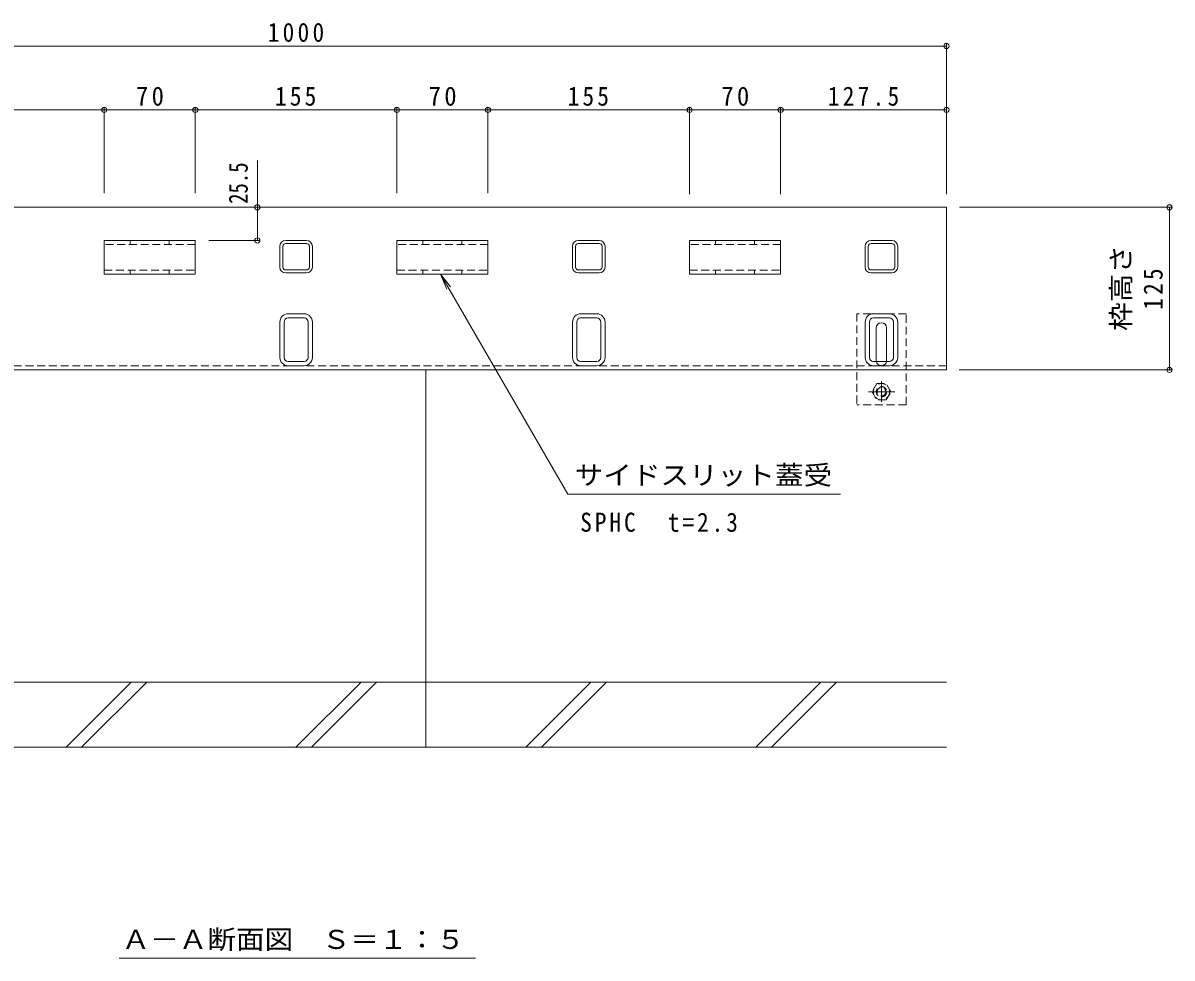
# Model space of a CAD drawing. Units: millimetres at full size, sheet at 1:5. Extents: x -1680 to 1942, y -1318 to 1367.
# Drawn here: x -1028 to -145, y -1002 to -283 of the extents above; entities that cross this region are included whole.
import ezdxf
from ezdxf.enums import TextEntityAlignment as Align

# ---------------------------------------------------------------- set-up
doc = ezdxf.new("R2010")
doc.units = ezdxf.units.MM
doc.header["$LTSCALE"] = 5
doc.header["$PDMODE"] = 32
doc.header["$PDSIZE"] = 4
doc.linetypes.add('CHAIN1', pattern=[8, 5, -1, 1, -1])
doc.linetypes.add('DASHED1', pattern=[1.8, 1.2, -0.6])
for name, color, linetype, lineweight in [('4-0_通り芯', 7, 'Continuous', 9), ('4-3_寸法', 7, 'DASHED1', 9), ('4-4_文字', 7, 'Continuous', 9), ('4-5_建具', 7, 'Continuous', 9), ('4-F_断熱材', 6, 'Continuous', 5)]:
    doc.layers.add(name, color=color, linetype=linetype, lineweight=lineweight)
doc.styles.add('ＭＳ ゴシック', font='')
doc.styles.get('ＭＳ ゴシック').set_extended_font_data('MS Gothic')

msp = doc.modelspace()

# ---------------------------------------------------------------- linework, layer by layer
at = {"layer": '4-0_通り芯'}
for p, q in [((-1318.405, -424.783), (-318.405, -424.783)), ((-318.405, -549.783), (-318.405, -424.783)), ((-826.405, -450.283), (-810.405, -450.283)), ((-601.405, -450.283), (-585.405, -450.283)), ((-376.405, -450.283), (-360.405, -450.283)), ((-830.905, -470.783), (-830.905, -454.783)), ((-828.605, -454.783), (-828.605, -470.783)), ((-826.405, -452.583), (-810.405, -452.583)), ((-808.205, -470.783), (-808.205, -454.783)), ((-805.995, -454.783), (-805.905, -454.783)), ((-805.905, -470.783), (-805.905, -454.783)), ((-605.905, -470.783), (-605.905, -454.783)), ((-603.605, -454.783), (-603.605, -470.783)), ((-601.405, -452.583), (-585.405, -452.583)), ((-583.205, -470.783), (-583.205, -454.783)), ((-580.995, -454.783), (-580.905, -454.783)), ((-580.905, -470.783), (-580.905, -454.783)), ((-380.905, -470.783), (-380.905, -454.783)), ((-378.605, -454.783), (-378.605, -470.783)), ((-376.405, -452.583), (-360.405, -452.583)), ((-358.205, -470.783), (-358.205, -454.783)), ((-355.995, -454.783), (-355.905, -454.783)), ((-355.905, -470.783), (-355.905, -454.783)), ((-826.405, -472.983), (-810.405, -472.983)), ((-826.405, -475.283), (-810.405, -475.283)), ((-601.405, -472.983), (-585.405, -472.983)), ((-601.405, -475.283), (-585.405, -475.283)), ((-376.405, -472.983), (-360.405, -472.983)), ((-360.405, -475.283), (-376.405, -475.283)), ((-812.305, -506.583), (-824.505, -506.583)), ((-812.305, -509.783), (-824.505, -509.783)), ((-587.305, -506.583), (-599.505, -506.583)), ((-587.305, -509.783), (-599.505, -509.783)), ((-362.305, -506.583), (-374.505, -506.583)), ((-374.505, -509.783), (-362.305, -509.783)), ((-830.905, -540.183), (-830.905, -512.983)), ((-827.705, -540.183), (-827.705, -512.983)), ((-809.105, -540.183), (-809.105, -512.983)), ((-805.905, -512.983), (-805.905, -540.183)), ((-605.905, -540.183), (-605.905, -512.983)), ((-602.705, -540.183), (-602.705, -512.983)), ((-584.105, -540.183), (-584.105, -512.983)), ((-580.905, -512.983), (-580.905, -540.183)), ((-380.905, -540.183), (-380.905, -512.983)), ((-377.705, -512.983), (-377.705, -540.183)), ((-372.405, -542.583), (-372.405, -517.583)), ((-364.405, -542.583), (-364.405, -517.583)), ((-359.105, -540.183), (-359.105, -512.983)), ((-355.905, -512.983), (-355.905, -540.183)), ((-824.505, -543.383), (-812.305, -543.383)), ((-812.305, -546.583), (-824.505, -546.583)), ((-599.505, -543.383), (-587.305, -543.383)), ((-587.305, -546.583), (-599.505, -546.583)), ((-374.505, -543.383), (-362.305, -543.383)), ((-362.305, -546.583), (-374.505, -546.583)), ((-318.405, -549.783), (-1318.405, -549.783))]:
    msp.add_line(p, q, dxfattribs=at)
at = {"layer": '4-0_通り芯', "linetype": 'DASHED1'}
for p, q in [((-387.405, -506.583), (-387.405, -576.583)), ((-349.405, -506.583), (-387.405, -506.583)), ((-349.405, -576.583), (-349.405, -506.583)), ((-318.405, -546.583), (-1318.405, -546.583)), ((-349.405, -576.583), (-387.405, -576.583))]:
    msp.add_line(p, q, dxfattribs=at)
at = {"layer": '4-0_通り芯', "color": 2, "linetype": 'DASHED1'}
for p, q in [((-372.005, -560.348), (-375.605, -566.583)), ((-372.005, -560.348), (-364.805, -560.348)), ((-375.605, -566.583), (-372.005, -572.819)), ((-364.805, -572.819), (-372.005, -572.819))]:
    msp.add_line(p, q, dxfattribs=at)
at = {"layer": '4-0_通り芯', "color": 2, "linetype": 'CHAIN1'}
for p, q in [((-368.405, -558.653), (-368.405, -574.343)), ((-378.473, -566.583), (-358.075, -566.583))]:
    msp.add_line(p, q, dxfattribs=at)
at = {"layer": '4-0_通り芯', "color": 2, "linetype": 'DASHED1'}
msp.add_lwpolyline([(-364.805, -572.819), (-361.205, -566.583), (-364.805, -560.348)], dxfattribs=at)
for radius in [6.235, 4, 3.323]:
    msp.add_circle((-368.405, -566.583), radius, dxfattribs=at)
at = {"layer": '4-0_通り芯'}
for centre, radius, start, end in [((-826.405, -454.783), 4.5, 90, 180), ((-810.405, -454.783), 4.5, 0, 90), ((-601.405, -454.783), 4.5, 90, 180), ((-585.405, -454.783), 4.5, 0, 90), ((-376.405, -454.783), 4.5, 90, 180), ((-360.405, -454.783), 4.5, 0, 90), ((-826.405, -454.783), 2.2, 90, 180), ((-810.405, -454.783), 2.2, 0, 90), ((-601.405, -454.783), 2.2, 90, 180), ((-585.405, -454.783), 2.2, 0, 90), ((-376.405, -454.783), 2.2, 90, 180), ((-360.405, -454.783), 2.2, 0, 90), ((-826.405, -470.783), 4.5, 180, 270), ((-826.405, -470.783), 2.2, 180, 270), ((-810.405, -470.783), 2.2, 270, 0), ((-810.405, -470.783), 4.5, 270, 0), ((-601.405, -470.783), 4.5, 180, 270), ((-601.405, -470.783), 2.2, 180, 270), ((-585.405, -470.783), 2.2, 270, 0), ((-585.405, -470.783), 4.5, 270, 0), ((-376.405, -470.783), 4.5, 180, 270), ((-376.405, -470.783), 2.2, 180, 270), ((-360.405, -470.783), 2.2, 270, 0), ((-360.405, -470.783), 4.5, 270, 0), ((-824.505, -512.983), 6.4, 90, 180), ((-824.505, -512.983), 3.2, 90, 180), ((-812.305, -512.983), 6.4, 0, 90), ((-812.305, -512.983), 3.2, 0, 90), ((-599.505, -512.983), 6.4, 90, 180), ((-599.505, -512.983), 3.2, 90, 180), ((-587.305, -512.983), 6.4, 0, 90), ((-587.305, -512.983), 3.2, 0, 90), ((-374.505, -512.983), 6.4, 90, 180), ((-374.505, -512.983), 3.2, 90, 180), ((-362.305, -512.983), 6.4, 0, 90), ((-362.305, -512.983), 3.2, 0, 90), ((-368.405, -517.583), 4, 90, 180), ((-368.405, -517.583), 4, 0, 90), ((-824.505, -540.183), 6.4, 180, 270), ((-824.505, -540.183), 3.2, 180, 270), ((-812.305, -540.183), 3.2, 270, 0), ((-812.305, -540.183), 6.4, 270, 0), ((-599.505, -540.183), 6.4, 180, 270), ((-599.505, -540.183), 3.2, 180, 270), ((-587.305, -540.183), 3.2, 270, 0), ((-587.305, -540.183), 6.4, 270, 0), ((-374.505, -540.183), 6.4, 180, 270), ((-374.505, -540.183), 3.2, 180, 270), ((-368.405, -542.583), 4, 180, 205.15066), ((-368.405, -542.583), 4, 334.84934, 0), ((-362.305, -540.183), 3.2, 270, 0), ((-362.305, -540.183), 6.4, 270, 0)]:
    msp.add_arc(centre, radius, start, end, dxfattribs=at)
at = {"layer": '4-0_通り芯', "linetype": 'DASHED1'}
for start, end in [(205.15066, 270), (270, 334.84934)]:
    msp.add_arc((-368.405, -542.583), 4, start, end, dxfattribs=at)
at = {"layer": '4-3_寸法', "linetype": 'Continuous'}
for p, q in [((-965.905, -450.283), (-965.905, -476.083)), ((-895.905, -450.283), (-965.905, -450.283)), ((-895.905, -450.283), (-895.905, -476.083)), ((-740.905, -450.283), (-740.905, -476.083)), ((-670.905, -450.283), (-740.905, -450.283)), ((-670.905, -450.283), (-670.905, -476.083)), ((-515.905, -450.283), (-515.905, -476.083)), ((-445.905, -450.283), (-515.905, -450.283)), ((-445.905, -450.283), (-445.905, -476.083)), ((-895.905, -476.083), (-965.905, -476.083)), ((-670.905, -476.083), (-740.905, -476.083)), ((-445.905, -476.083), (-515.905, -476.083))]:
    msp.add_line(p, q, dxfattribs=at)
at = {"layer": '4-3_寸法'}
for p, q in [((-945.905, -450.283), (-945.905, -453.283)), ((-915.905, -450.283), (-915.905, -453.283)), ((-720.905, -450.283), (-720.905, -453.283)), ((-690.905, -450.283), (-690.905, -453.283)), ((-495.905, -450.283), (-495.905, -453.283)), ((-465.905, -450.283), (-465.905, -453.283)), ((-895.905, -453.283), (-965.905, -453.283)), ((-670.905, -453.283), (-740.905, -453.283)), ((-445.905, -453.283), (-515.905, -453.283)), ((-965.905, -473.083), (-895.905, -473.083)), ((-945.905, -476.083), (-945.905, -473.083)), ((-915.905, -476.083), (-915.905, -473.083)), ((-740.905, -473.083), (-670.905, -473.083)), ((-720.905, -476.083), (-720.905, -473.083)), ((-690.905, -476.083), (-690.905, -473.083)), ((-515.905, -473.083), (-445.905, -473.083)), ((-495.905, -476.083), (-495.905, -473.083)), ((-465.905, -476.083), (-465.905, -473.083))]:
    msp.add_line(p, q, dxfattribs=at)
at = {"layer": '4-4_文字'}
for p, q in [((-318.405, -299.291), (-318.405, -414.783)), ((-1318.405, -300.791), (-318.405, -300.791)), ((-1120.905, -349.871), (-965.905, -349.871)), ((-965.905, -348.371), (-965.905, -413.931)), ((-965.905, -349.871), (-895.905, -349.871)), ((-895.905, -348.371), (-895.905, -413.931)), ((-895.905, -349.871), (-740.905, -349.871)), ((-740.905, -348.371), (-740.905, -413.931)), ((-740.905, -349.871), (-670.905, -349.871)), ((-670.905, -348.371), (-670.905, -413.931)), ((-670.905, -349.871), (-515.905, -349.871)), ((-515.905, -348.371), (-515.905, -414.783)), ((-515.905, -349.871), (-445.905, -349.871)), ((-445.905, -348.371), (-445.905, -414.783)), ((-445.905, -349.871), (-318.405, -349.871)), ((-848.197, -424.783), (-848.197, -388.821)), ((-848.197, -450.283), (-848.197, -424.783)), ((-145.509, -424.783), (-308.405, -424.783)), ((-147.009, -424.783), (-147.009, -549.783)), ((-846.697, -450.283), (-885.605, -450.283)), ((-145.509, -549.783), (-308.715, -549.783))]:
    msp.add_line(p, q, dxfattribs=at)
for p in [(-318.405, -300.791), (-965.905, -349.871), (-895.905, -349.871), (-740.905, -349.871), (-670.905, -349.871), (-515.905, -349.871), (-445.905, -349.871), (-318.405, -349.871), (-848.197, -424.783), (-147.009, -424.783), (-848.197, -450.283), (-147.009, -549.783)]:
    msp.add_point(p, dxfattribs=at)
at = {"layer": '4-5_建具'}
for p, q in [((-707.426, -476.083), (-609.605, -645.425)), ((-707.426, -476.083), (-702.643, -487.632)), ((-707.426, -476.083), (-699.817, -486)), ((-399.762, -645.425), (-609.605, -645.425)), ((-954.39, -1001.981), (-680.474, -1001.981))]:
    msp.add_line(p, q, dxfattribs=at)
at = {"layer": '4-F_断熱材'}
for p, q in [((-718.715, -549.783), (-718.715, -839.783)), ((-318.405, -789.783), (-1318.405, -789.783)), ((-945.315, -789.783), (-995.315, -839.783)), ((-933.294, -789.783), (-983.294, -839.783)), ((-768.515, -789.783), (-818.515, -839.783)), ((-756.494, -789.783), (-806.494, -839.783)), ((-591.715, -789.783), (-641.715, -839.783)), ((-579.694, -789.783), (-629.694, -839.783)), ((-414.915, -789.783), (-464.915, -839.783)), ((-402.894, -789.783), (-452.894, -839.783)), ((-318.405, -839.783), (-1318.405, -839.783))]:
    msp.add_line(p, q, dxfattribs=at)

# ---------------------------------------------------------------- texts
at = {"layer": '4-4_文字', "color": 2, "style": 'ＭＳ ゴシック'}
for s, width, p in [('25.5', 0.8, (-851.197, -422.177)), ('枠高さ', 1.1, (-172.619, -519.783))]:
    msp.add_text(s, height=14.66, rotation=90, dxfattribs=dict(at, width=width)).set_placement(p, align=Align.BOTTOM_LEFT)
at = {"layer": '4-4_文字', "color": 2, "char_height": 14.66, "attachment_point": 7, "style": 'ＭＳ ゴシック'}
for s, insert in [('\\T1.28;\\W0.9;1000', (-840.28, -297.791)), ('\\T1.27;\\W0.95;70', (-941.53, -346.871)), ('\\T1.27;\\W0.9;155', (-834.655, -346.871)), ('\\T1.27;\\W0.95;70', (-716.53, -346.871)), ('\\T1.27;\\W0.9;155', (-609.655, -346.871)), ('\\T1.27;\\W0.95;70', (-491.53, -346.871)), ('\\T1.28;\\W0.9;127.5', (-409.655, -346.871))]:
    msp.add_mtext(s, dxfattribs=dict(at, insert=insert))
at = {"layer": '4-4_文字', "color": 2, "insert": (-152.009, -503.533), "char_height": 14.66, "attachment_point": 7, "rotation": 90, "style": 'ＭＳ ゴシック'}
msp.add_mtext('\\T1.27;\\W0.9;125', dxfattribs=at)
at = {"layer": '4-5_建具', "color": 2, "style": 'ＭＳ ゴシック', "width": 1.1}
for s, p in [('サイドスリット蓋受', (-604.262, -642.425)), ('Ａ－Ａ断面図\u3000Ｓ＝１：５', (-952.618, -999.399))]:
    msp.add_text(s, height=14.66, dxfattribs=at).set_placement(p, align=Align.BOTTOM_LEFT)
at = {"layer": '4-5_建具', "color": 2, "insert": (-599.993, -674.489), "char_height": 14.66, "attachment_point": 7, "style": 'ＭＳ ゴシック'}
msp.add_mtext('\\T1.25;\\W0.9;SPHC\u3000t=2.3', dxfattribs=at)

doc.saveas('drawing.dxf')
